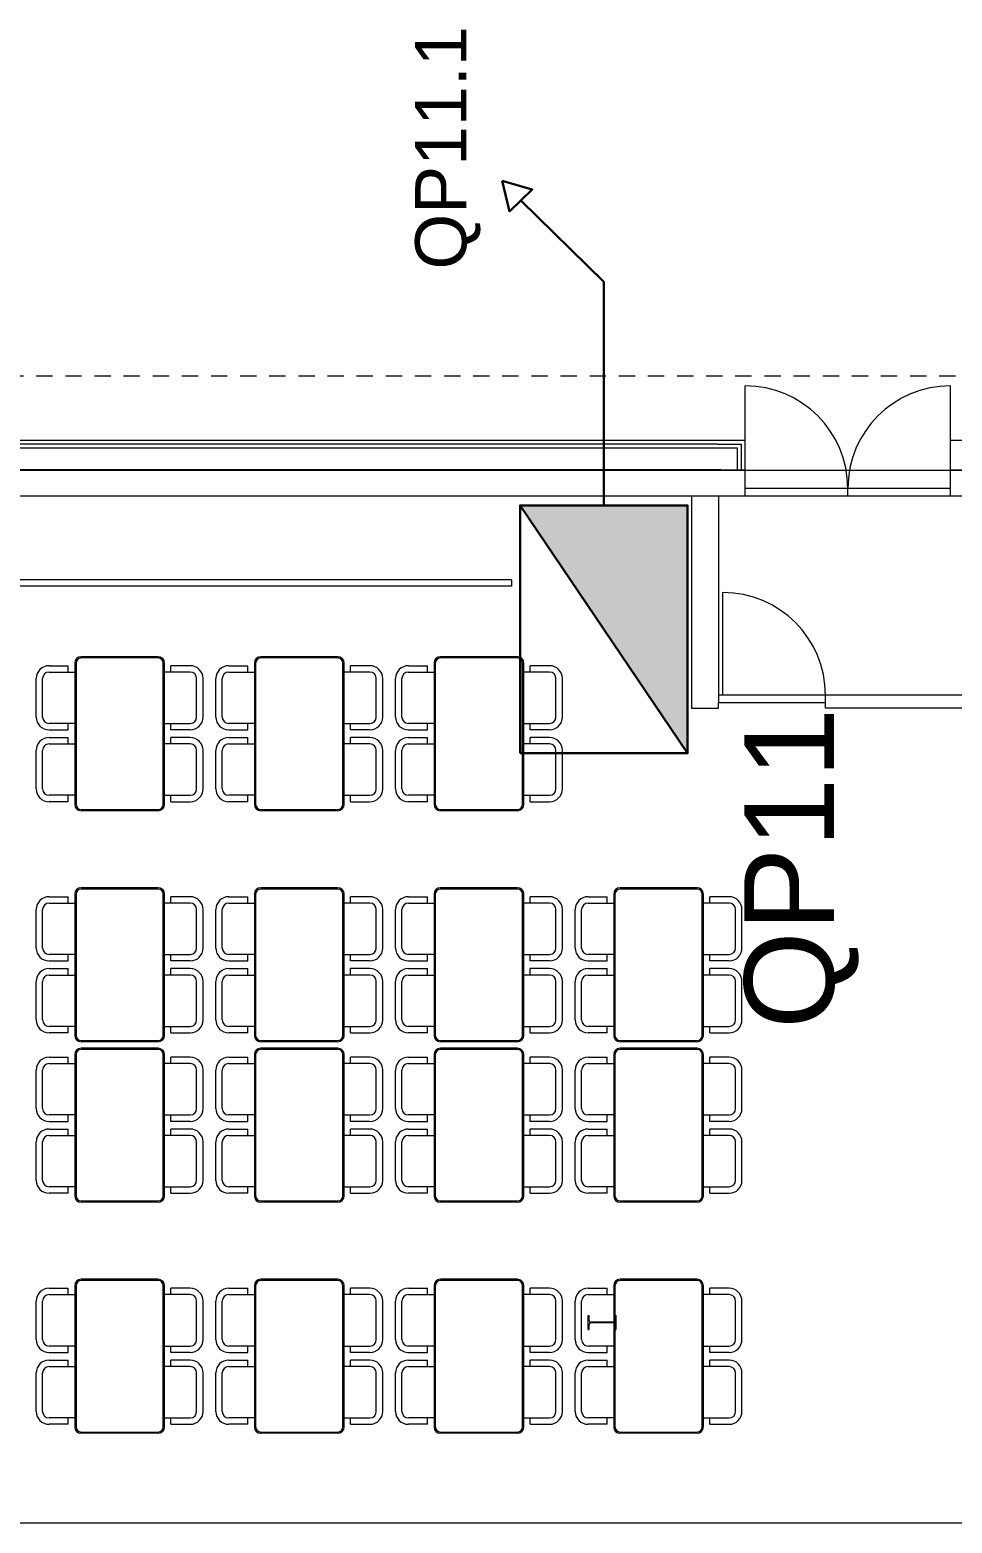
# Model space of a CAD drawing. Header units: millimetres. Extents: x -32 to 1412, y -324 to 2887.
# Drawn here: x 1007.18 to 1014.37, y 2053.21 to 2064.84 of the extents above; entities that cross this region are included whole.
import ezdxf

# ---------------------------------------------------------------- set-up
doc = ezdxf.new("R2010")
doc.units = ezdxf.units.MM
doc.header["$LTSCALE"] = 0.5
doc.linetypes.add('HIDDEN', pattern=[9.525, 6.35, -3.175])
doc.layers.add('arquitetura', color=252, linetype='CONTINUOUS', lineweight=5)
doc.layers.add('quadros eletricos', color=3, linetype='CONTINUOUS', lineweight=30)
doc.styles.add('Arial nw', font='ARIALN.TTF')

msp = doc.modelspace()

# ---------------------------------------------------------------- hatches: boundary and pattern name
at = {"layer": 'quadros eletricos'}
msp.add_hatch(color=256, dxfattribs=at).paths.add_polyline_path([(1011.001, 2061.137), (1012.307, 2059.207), (1012.307, 2061.137)])

# ---------------------------------------------------------------- linework, layer by layer
at = {"layer": 'arquitetura', "color": 252, "linetype": 'HIDDEN', "ltscale": 0.04}
msp.add_line((1053.666, 2062.144), (987.497, 2062.144), dxfattribs=at)
msp.add_line((1053.666, 2062.144), (987.497, 2062.144), dxfattribs=at)
at = {"layer": 'arquitetura', "color": 252}
for p, q in [((1012.756, 2061.209), (1012.756, 2062.069)), ((1014.356, 2061.209), (1014.356, 2062.069)), ((1012.567, 2061.644), (1003.845, 2061.644)), ((1012.537, 2061.614), (1003.875, 2061.614)), ((1012.537, 2061.614), (1012.726, 2061.614)), ((1012.756, 2061.644), (1012.567, 2061.644)), ((1012.726, 2061.414), (1012.726, 2061.614)), ((1016.481, 2061.644), (1014.356, 2061.644)), ((1012.507, 2061.584), (1003.905, 2061.584)), ((1012.696, 2061.584), (1012.507, 2061.584)), ((1012.696, 2061.414), (1012.696, 2061.584)), ((1016.781, 2061.409), (980.181, 2061.409)), ((1012.567, 2061.414), (1003.845, 2061.414)), ((1012.567, 2061.414), (1012.756, 2061.414)), ((1014.356, 2061.414), (1016.481, 2061.414)), ((1014.356, 2061.269), (1012.756, 2061.269)), ((1013.556, 2061.209), (1013.556, 2061.269)), ((1016.781, 2061.209), (1003.845, 2061.209)), ((1014.356, 2061.209), (1012.756, 2061.209)), ((1010.936, 2060.559), (1006.986, 2060.559)), ((1010.936, 2060.559), (1010.936, 2060.509)), ((1010.936, 2060.509), (1007.006, 2060.509)), ((1012.582, 2059.659), (1012.582, 2060.459)), ((1007.331, 2059.889), (1007.481, 2059.889)), ((1007.481, 2059.839), (1007.481, 2059.889)), ((1007.531, 2059.909), (1007.531, 2058.809)), ((1007.541, 2059.909), (1007.541, 2058.809)), ((1008.181, 2059.959), (1007.581, 2059.959)), ((1008.181, 2059.949), (1007.581, 2059.949)), ((1008.221, 2058.809), (1008.221, 2059.909)), ((1008.231, 2058.809), (1008.231, 2059.909)), ((1008.281, 2059.839), (1008.281, 2059.889)), ((1008.431, 2059.889), (1008.281, 2059.889)), ((1008.731, 2059.889), (1008.881, 2059.889)), ((1008.881, 2059.839), (1008.881, 2059.889)), ((1008.931, 2059.909), (1008.931, 2058.809)), ((1008.941, 2059.909), (1008.941, 2058.809)), ((1009.581, 2059.959), (1008.981, 2059.959)), ((1009.581, 2059.949), (1008.981, 2059.949)), ((1009.621, 2058.809), (1009.621, 2059.909)), ((1009.631, 2058.809), (1009.631, 2059.909)), ((1009.681, 2059.839), (1009.681, 2059.889)), ((1009.831, 2059.889), (1009.681, 2059.889)), ((1010.131, 2059.889), (1010.281, 2059.889)), ((1010.281, 2059.839), (1010.281, 2059.889)), ((1010.331, 2059.909), (1010.331, 2058.809)), ((1010.341, 2059.909), (1010.341, 2058.809)), ((1010.981, 2059.959), (1010.381, 2059.959)), ((1010.981, 2059.949), (1010.381, 2059.949)), ((1011.021, 2058.809), (1011.021, 2059.909)), ((1011.031, 2058.809), (1011.031, 2059.909)), ((1011.081, 2059.839), (1011.081, 2059.889)), ((1011.231, 2059.889), (1011.081, 2059.889)), ((1007.231, 2059.489), (1007.231, 2059.789)), ((1007.281, 2059.489), (1007.281, 2059.789)), ((1007.331, 2059.839), (1007.531, 2059.839)), ((1008.431, 2059.839), (1008.231, 2059.839)), ((1008.481, 2059.489), (1008.481, 2059.789)), ((1008.531, 2059.489), (1008.531, 2059.789)), ((1008.631, 2059.489), (1008.631, 2059.789)), ((1008.681, 2059.489), (1008.681, 2059.789)), ((1008.731, 2059.839), (1008.931, 2059.839)), ((1009.831, 2059.839), (1009.631, 2059.839)), ((1009.881, 2059.489), (1009.881, 2059.789)), ((1009.931, 2059.489), (1009.931, 2059.789)), ((1010.031, 2059.489), (1010.031, 2059.789)), ((1010.081, 2059.489), (1010.081, 2059.789)), ((1010.131, 2059.839), (1010.331, 2059.839)), ((1011.231, 2059.839), (1011.031, 2059.839)), ((1011.281, 2059.489), (1011.281, 2059.789)), ((1011.331, 2059.489), (1011.331, 2059.789)), ((1015.031, 2059.659), (1012.547, 2059.659)), ((1014.182, 2059.659), (1012.582, 2059.659)), ((1013.382, 2059.599), (1012.582, 2059.599)), ((1015.031, 2059.559), (1013.382, 2059.559)), ((1007.531, 2059.439), (1007.331, 2059.439)), ((1007.481, 2059.389), (1007.481, 2059.439)), ((1008.231, 2059.439), (1008.431, 2059.439)), ((1008.281, 2059.389), (1008.281, 2059.439)), ((1008.931, 2059.439), (1008.731, 2059.439)), ((1008.881, 2059.389), (1008.881, 2059.439)), ((1009.631, 2059.439), (1009.831, 2059.439)), ((1009.681, 2059.389), (1009.681, 2059.439)), ((1010.331, 2059.439), (1010.131, 2059.439)), ((1010.281, 2059.389), (1010.281, 2059.439)), ((1011.031, 2059.439), (1011.231, 2059.439)), ((1011.081, 2059.389), (1011.081, 2059.439)), ((1007.331, 2059.389), (1007.481, 2059.389)), ((1007.331, 2059.329), (1007.481, 2059.329)), ((1007.331, 2059.279), (1007.531, 2059.279)), ((1007.481, 2059.279), (1007.481, 2059.329)), ((1008.431, 2059.279), (1008.231, 2059.279)), ((1008.431, 2059.389), (1008.281, 2059.389)), ((1008.431, 2059.329), (1008.281, 2059.329)), ((1008.281, 2059.279), (1008.281, 2059.329)), ((1008.731, 2059.389), (1008.881, 2059.389)), ((1008.731, 2059.329), (1008.881, 2059.329)), ((1008.731, 2059.279), (1008.931, 2059.279)), ((1008.881, 2059.279), (1008.881, 2059.329)), ((1009.831, 2059.279), (1009.631, 2059.279)), ((1009.831, 2059.389), (1009.681, 2059.389)), ((1009.831, 2059.329), (1009.681, 2059.329)), ((1009.681, 2059.279), (1009.681, 2059.329)), ((1010.131, 2059.389), (1010.281, 2059.389)), ((1010.131, 2059.329), (1010.281, 2059.329)), ((1010.131, 2059.279), (1010.331, 2059.279)), ((1010.281, 2059.279), (1010.281, 2059.329)), ((1011.231, 2059.279), (1011.031, 2059.279)), ((1011.231, 2059.389), (1011.081, 2059.389)), ((1011.231, 2059.329), (1011.081, 2059.329)), ((1011.081, 2059.279), (1011.081, 2059.329)), ((1007.231, 2058.929), (1007.231, 2059.229)), ((1007.281, 2058.929), (1007.281, 2059.229)), ((1008.481, 2058.929), (1008.481, 2059.229)), ((1008.531, 2058.929), (1008.531, 2059.229)), ((1008.631, 2058.929), (1008.631, 2059.229)), ((1008.681, 2058.929), (1008.681, 2059.229)), ((1009.881, 2058.929), (1009.881, 2059.229)), ((1009.931, 2058.929), (1009.931, 2059.229)), ((1010.031, 2058.929), (1010.031, 2059.229)), ((1010.081, 2058.929), (1010.081, 2059.229)), ((1011.281, 2058.929), (1011.281, 2059.229)), ((1011.331, 2058.929), (1011.331, 2059.229)), ((1007.531, 2058.879), (1007.331, 2058.879)), ((1007.481, 2058.829), (1007.331, 2058.829)), ((1007.481, 2058.829), (1007.481, 2058.879)), ((1008.231, 2058.879), (1008.431, 2058.879)), ((1008.281, 2058.829), (1008.281, 2058.879)), ((1008.281, 2058.829), (1008.431, 2058.829)), ((1008.931, 2058.879), (1008.731, 2058.879)), ((1008.881, 2058.829), (1008.731, 2058.829)), ((1008.881, 2058.829), (1008.881, 2058.879)), ((1009.631, 2058.879), (1009.831, 2058.879)), ((1009.681, 2058.829), (1009.681, 2058.879)), ((1009.681, 2058.829), (1009.831, 2058.829)), ((1010.331, 2058.879), (1010.131, 2058.879)), ((1010.281, 2058.829), (1010.131, 2058.829)), ((1010.281, 2058.829), (1010.281, 2058.879)), ((1011.031, 2058.879), (1011.231, 2058.879)), ((1011.081, 2058.829), (1011.081, 2058.879)), ((1011.081, 2058.829), (1011.231, 2058.829)), ((1007.581, 2058.769), (1008.181, 2058.769)), ((1008.181, 2058.759), (1007.581, 2058.759)), ((1008.981, 2058.769), (1009.581, 2058.769)), ((1009.581, 2058.759), (1008.981, 2058.759)), ((1010.381, 2058.769), (1010.981, 2058.769)), ((1010.981, 2058.759), (1010.381, 2058.759)), ((1008.181, 2058.159), (1007.581, 2058.159)), ((1008.181, 2058.149), (1007.581, 2058.149)), ((1009.581, 2058.159), (1008.981, 2058.159)), ((1009.581, 2058.149), (1008.981, 2058.149)), ((1010.981, 2058.159), (1010.381, 2058.159)), ((1010.981, 2058.149), (1010.381, 2058.149)), ((1012.381, 2058.159), (1011.781, 2058.159)), ((1012.381, 2058.149), (1011.781, 2058.149)), ((1007.331, 2058.089), (1007.481, 2058.089)), ((1007.331, 2058.039), (1007.531, 2058.039)), ((1007.481, 2058.039), (1007.481, 2058.089)), ((1007.531, 2058.109), (1007.531, 2057.009)), ((1007.541, 2058.109), (1007.541, 2057.009)), ((1008.221, 2057.009), (1008.221, 2058.109)), ((1008.231, 2057.009), (1008.231, 2058.109)), ((1008.431, 2058.039), (1008.231, 2058.039)), ((1008.281, 2058.039), (1008.281, 2058.089)), ((1008.431, 2058.089), (1008.281, 2058.089)), ((1008.731, 2058.089), (1008.881, 2058.089)), ((1008.731, 2058.039), (1008.931, 2058.039)), ((1008.881, 2058.039), (1008.881, 2058.089)), ((1008.931, 2058.109), (1008.931, 2057.009)), ((1008.941, 2058.109), (1008.941, 2057.009)), ((1009.621, 2057.009), (1009.621, 2058.109)), ((1009.631, 2057.009), (1009.631, 2058.109)), ((1009.831, 2058.039), (1009.631, 2058.039)), ((1009.681, 2058.039), (1009.681, 2058.089)), ((1009.831, 2058.089), (1009.681, 2058.089)), ((1010.131, 2058.089), (1010.281, 2058.089)), ((1010.131, 2058.039), (1010.331, 2058.039)), ((1010.281, 2058.039), (1010.281, 2058.089)), ((1010.331, 2058.109), (1010.331, 2057.009)), ((1010.341, 2058.109), (1010.341, 2057.009)), ((1011.021, 2057.009), (1011.021, 2058.109)), ((1011.031, 2057.009), (1011.031, 2058.109)), ((1011.231, 2058.039), (1011.031, 2058.039)), ((1011.081, 2058.039), (1011.081, 2058.089)), ((1011.231, 2058.089), (1011.081, 2058.089)), ((1011.531, 2058.089), (1011.681, 2058.089)), ((1011.531, 2058.039), (1011.731, 2058.039)), ((1011.681, 2058.039), (1011.681, 2058.089)), ((1011.731, 2058.109), (1011.731, 2057.009)), ((1011.741, 2058.109), (1011.741, 2057.009)), ((1012.421, 2057.009), (1012.421, 2058.109)), ((1012.431, 2057.009), (1012.431, 2058.109)), ((1012.631, 2058.039), (1012.431, 2058.039)), ((1012.481, 2058.039), (1012.481, 2058.089)), ((1012.631, 2058.089), (1012.481, 2058.089)), ((1007.231, 2057.689), (1007.231, 2057.989)), ((1007.281, 2057.689), (1007.281, 2057.989)), ((1008.481, 2057.689), (1008.481, 2057.989)), ((1008.531, 2057.689), (1008.531, 2057.989)), ((1008.631, 2057.689), (1008.631, 2057.989)), ((1008.681, 2057.689), (1008.681, 2057.989)), ((1009.881, 2057.689), (1009.881, 2057.989)), ((1009.931, 2057.689), (1009.931, 2057.989)), ((1010.031, 2057.689), (1010.031, 2057.989)), ((1010.081, 2057.689), (1010.081, 2057.989)), ((1011.281, 2057.689), (1011.281, 2057.989)), ((1011.331, 2057.689), (1011.331, 2057.989)), ((1011.431, 2057.689), (1011.431, 2057.989)), ((1011.481, 2057.689), (1011.481, 2057.989)), ((1012.681, 2057.689), (1012.681, 2057.989)), ((1012.731, 2057.689), (1012.731, 2057.989)), ((1007.531, 2057.639), (1007.331, 2057.639)), ((1007.331, 2057.589), (1007.481, 2057.589)), ((1007.481, 2057.589), (1007.481, 2057.639)), ((1008.231, 2057.639), (1008.431, 2057.639)), ((1008.281, 2057.589), (1008.281, 2057.639)), ((1008.431, 2057.589), (1008.281, 2057.589)), ((1008.931, 2057.639), (1008.731, 2057.639)), ((1008.731, 2057.589), (1008.881, 2057.589)), ((1008.881, 2057.589), (1008.881, 2057.639)), ((1009.631, 2057.639), (1009.831, 2057.639)), ((1009.681, 2057.589), (1009.681, 2057.639)), ((1009.831, 2057.589), (1009.681, 2057.589)), ((1010.331, 2057.639), (1010.131, 2057.639)), ((1010.131, 2057.589), (1010.281, 2057.589)), ((1010.281, 2057.589), (1010.281, 2057.639)), ((1011.031, 2057.639), (1011.231, 2057.639)), ((1011.081, 2057.589), (1011.081, 2057.639)), ((1011.231, 2057.589), (1011.081, 2057.589)), ((1011.731, 2057.639), (1011.531, 2057.639)), ((1011.531, 2057.589), (1011.681, 2057.589)), ((1011.681, 2057.589), (1011.681, 2057.639)), ((1012.431, 2057.639), (1012.631, 2057.639)), ((1012.481, 2057.589), (1012.481, 2057.639)), ((1012.631, 2057.589), (1012.481, 2057.589)), ((1007.231, 2057.129), (1007.231, 2057.429)), ((1007.281, 2057.129), (1007.281, 2057.429)), ((1007.331, 2057.529), (1007.481, 2057.529)), ((1007.331, 2057.479), (1007.531, 2057.479)), ((1007.481, 2057.479), (1007.481, 2057.529)), ((1008.431, 2057.479), (1008.231, 2057.479)), ((1008.431, 2057.529), (1008.281, 2057.529)), ((1008.281, 2057.479), (1008.281, 2057.529)), ((1008.481, 2057.129), (1008.481, 2057.429)), ((1008.531, 2057.129), (1008.531, 2057.429)), ((1008.631, 2057.129), (1008.631, 2057.429)), ((1008.681, 2057.129), (1008.681, 2057.429)), ((1008.731, 2057.529), (1008.881, 2057.529)), ((1008.731, 2057.479), (1008.931, 2057.479)), ((1008.881, 2057.479), (1008.881, 2057.529)), ((1009.831, 2057.479), (1009.631, 2057.479)), ((1009.831, 2057.529), (1009.681, 2057.529)), ((1009.681, 2057.479), (1009.681, 2057.529)), ((1009.881, 2057.129), (1009.881, 2057.429)), ((1009.931, 2057.129), (1009.931, 2057.429)), ((1010.031, 2057.129), (1010.031, 2057.429)), ((1010.081, 2057.129), (1010.081, 2057.429)), ((1010.131, 2057.529), (1010.281, 2057.529)), ((1010.131, 2057.479), (1010.331, 2057.479)), ((1010.281, 2057.479), (1010.281, 2057.529)), ((1011.231, 2057.479), (1011.031, 2057.479)), ((1011.231, 2057.529), (1011.081, 2057.529)), ((1011.081, 2057.479), (1011.081, 2057.529)), ((1011.281, 2057.129), (1011.281, 2057.429)), ((1011.331, 2057.129), (1011.331, 2057.429)), ((1011.431, 2057.129), (1011.431, 2057.429)), ((1011.481, 2057.129), (1011.481, 2057.429)), ((1011.531, 2057.529), (1011.681, 2057.529)), ((1011.531, 2057.479), (1011.731, 2057.479)), ((1011.681, 2057.479), (1011.681, 2057.529)), ((1012.631, 2057.479), (1012.431, 2057.479)), ((1012.631, 2057.529), (1012.481, 2057.529)), ((1012.481, 2057.479), (1012.481, 2057.529)), ((1012.681, 2057.129), (1012.681, 2057.429)), ((1012.731, 2057.129), (1012.731, 2057.429)), ((1007.531, 2057.079), (1007.331, 2057.079)), ((1007.481, 2057.029), (1007.481, 2057.079)), ((1008.231, 2057.079), (1008.431, 2057.079)), ((1008.281, 2057.029), (1008.281, 2057.079)), ((1008.931, 2057.079), (1008.731, 2057.079)), ((1008.881, 2057.029), (1008.881, 2057.079)), ((1009.631, 2057.079), (1009.831, 2057.079)), ((1009.681, 2057.029), (1009.681, 2057.079)), ((1010.331, 2057.079), (1010.131, 2057.079)), ((1010.281, 2057.029), (1010.281, 2057.079)), ((1011.031, 2057.079), (1011.231, 2057.079)), ((1011.081, 2057.029), (1011.081, 2057.079)), ((1011.731, 2057.079), (1011.531, 2057.079)), ((1011.681, 2057.029), (1011.681, 2057.079)), ((1012.431, 2057.079), (1012.631, 2057.079)), ((1012.481, 2057.029), (1012.481, 2057.079)), ((1007.481, 2057.029), (1007.331, 2057.029)), ((1007.581, 2056.969), (1008.181, 2056.969)), ((1008.181, 2056.959), (1007.581, 2056.959)), ((1008.281, 2057.029), (1008.431, 2057.029)), ((1008.881, 2057.029), (1008.731, 2057.029)), ((1008.981, 2056.969), (1009.581, 2056.969)), ((1009.581, 2056.959), (1008.981, 2056.959)), ((1009.681, 2057.029), (1009.831, 2057.029)), ((1010.281, 2057.029), (1010.131, 2057.029)), ((1010.381, 2056.969), (1010.981, 2056.969)), ((1010.981, 2056.959), (1010.381, 2056.959)), ((1011.081, 2057.029), (1011.231, 2057.029)), ((1011.681, 2057.029), (1011.531, 2057.029)), ((1011.781, 2056.969), (1012.381, 2056.969)), ((1012.381, 2056.959), (1011.781, 2056.959)), ((1012.481, 2057.029), (1012.631, 2057.029)), ((1007.331, 2056.839), (1007.481, 2056.839)), ((1007.481, 2056.789), (1007.481, 2056.839)), ((1007.531, 2056.859), (1007.531, 2055.759)), ((1007.541, 2056.859), (1007.541, 2055.759)), ((1008.181, 2056.909), (1007.581, 2056.909)), ((1008.181, 2056.899), (1007.581, 2056.899)), ((1008.221, 2055.759), (1008.221, 2056.859)), ((1008.231, 2055.759), (1008.231, 2056.859)), ((1008.281, 2056.789), (1008.281, 2056.839)), ((1008.431, 2056.839), (1008.281, 2056.839)), ((1008.731, 2056.839), (1008.881, 2056.839)), ((1008.881, 2056.789), (1008.881, 2056.839)), ((1008.931, 2056.859), (1008.931, 2055.759)), ((1008.941, 2056.859), (1008.941, 2055.759)), ((1009.581, 2056.909), (1008.981, 2056.909)), ((1009.581, 2056.899), (1008.981, 2056.899)), ((1009.621, 2055.759), (1009.621, 2056.859)), ((1009.631, 2055.759), (1009.631, 2056.859)), ((1009.681, 2056.789), (1009.681, 2056.839)), ((1009.831, 2056.839), (1009.681, 2056.839)), ((1010.131, 2056.839), (1010.281, 2056.839)), ((1010.281, 2056.789), (1010.281, 2056.839)), ((1010.331, 2056.859), (1010.331, 2055.759)), ((1010.341, 2056.859), (1010.341, 2055.759)), ((1010.981, 2056.909), (1010.381, 2056.909)), ((1010.981, 2056.899), (1010.381, 2056.899)), ((1011.021, 2055.759), (1011.021, 2056.859)), ((1011.031, 2055.759), (1011.031, 2056.859)), ((1011.081, 2056.789), (1011.081, 2056.839)), ((1011.231, 2056.839), (1011.081, 2056.839)), ((1011.531, 2056.839), (1011.681, 2056.839)), ((1011.681, 2056.789), (1011.681, 2056.839)), ((1011.731, 2056.859), (1011.731, 2055.759)), ((1011.741, 2056.859), (1011.741, 2055.759)), ((1012.381, 2056.909), (1011.781, 2056.909)), ((1012.381, 2056.899), (1011.781, 2056.899)), ((1012.421, 2055.759), (1012.421, 2056.859)), ((1012.431, 2055.759), (1012.431, 2056.859)), ((1012.481, 2056.789), (1012.481, 2056.839)), ((1012.631, 2056.839), (1012.481, 2056.839)), ((1007.231, 2056.439), (1007.231, 2056.739)), ((1007.281, 2056.439), (1007.281, 2056.739)), ((1007.331, 2056.789), (1007.531, 2056.789)), ((1008.431, 2056.789), (1008.231, 2056.789)), ((1008.481, 2056.439), (1008.481, 2056.739)), ((1008.531, 2056.439), (1008.531, 2056.739)), ((1008.631, 2056.439), (1008.631, 2056.739)), ((1008.681, 2056.439), (1008.681, 2056.739)), ((1008.731, 2056.789), (1008.931, 2056.789)), ((1009.831, 2056.789), (1009.631, 2056.789)), ((1009.881, 2056.439), (1009.881, 2056.739)), ((1009.931, 2056.439), (1009.931, 2056.739)), ((1010.031, 2056.439), (1010.031, 2056.739)), ((1010.081, 2056.439), (1010.081, 2056.739)), ((1010.131, 2056.789), (1010.331, 2056.789)), ((1011.231, 2056.789), (1011.031, 2056.789)), ((1011.281, 2056.439), (1011.281, 2056.739)), ((1011.331, 2056.439), (1011.331, 2056.739)), ((1011.431, 2056.439), (1011.431, 2056.739)), ((1011.481, 2056.439), (1011.481, 2056.739)), ((1011.531, 2056.789), (1011.731, 2056.789)), ((1012.631, 2056.789), (1012.431, 2056.789)), ((1012.681, 2056.439), (1012.681, 2056.739)), ((1012.731, 2056.439), (1012.731, 2056.739)), ((1007.531, 2056.389), (1007.331, 2056.389)), ((1007.481, 2056.339), (1007.481, 2056.389)), ((1008.231, 2056.389), (1008.431, 2056.389)), ((1008.281, 2056.339), (1008.281, 2056.389)), ((1008.931, 2056.389), (1008.731, 2056.389)), ((1008.881, 2056.339), (1008.881, 2056.389)), ((1009.631, 2056.389), (1009.831, 2056.389)), ((1009.681, 2056.339), (1009.681, 2056.389)), ((1010.331, 2056.389), (1010.131, 2056.389)), ((1010.281, 2056.339), (1010.281, 2056.389)), ((1011.031, 2056.389), (1011.231, 2056.389)), ((1011.081, 2056.339), (1011.081, 2056.389)), ((1011.731, 2056.389), (1011.531, 2056.389)), ((1011.681, 2056.339), (1011.681, 2056.389)), ((1012.431, 2056.389), (1012.631, 2056.389)), ((1012.481, 2056.339), (1012.481, 2056.389)), ((1007.331, 2056.339), (1007.481, 2056.339)), ((1007.331, 2056.279), (1007.481, 2056.279)), ((1007.481, 2056.229), (1007.481, 2056.279)), ((1008.431, 2056.339), (1008.281, 2056.339)), ((1008.431, 2056.279), (1008.281, 2056.279)), ((1008.281, 2056.229), (1008.281, 2056.279)), ((1008.731, 2056.339), (1008.881, 2056.339)), ((1008.731, 2056.279), (1008.881, 2056.279)), ((1008.881, 2056.229), (1008.881, 2056.279)), ((1009.831, 2056.339), (1009.681, 2056.339)), ((1009.831, 2056.279), (1009.681, 2056.279)), ((1009.681, 2056.229), (1009.681, 2056.279)), ((1010.131, 2056.339), (1010.281, 2056.339)), ((1010.131, 2056.279), (1010.281, 2056.279)), ((1010.281, 2056.229), (1010.281, 2056.279)), ((1011.231, 2056.339), (1011.081, 2056.339)), ((1011.231, 2056.279), (1011.081, 2056.279)), ((1011.081, 2056.229), (1011.081, 2056.279)), ((1011.531, 2056.339), (1011.681, 2056.339)), ((1011.531, 2056.279), (1011.681, 2056.279)), ((1011.681, 2056.229), (1011.681, 2056.279)), ((1012.631, 2056.339), (1012.481, 2056.339)), ((1012.631, 2056.279), (1012.481, 2056.279)), ((1012.481, 2056.229), (1012.481, 2056.279)), ((1007.231, 2055.879), (1007.231, 2056.179)), ((1007.281, 2055.879), (1007.281, 2056.179)), ((1007.331, 2056.229), (1007.531, 2056.229)), ((1008.431, 2056.229), (1008.231, 2056.229)), ((1008.481, 2055.879), (1008.481, 2056.179)), ((1008.531, 2055.879), (1008.531, 2056.179)), ((1008.631, 2055.879), (1008.631, 2056.179)), ((1008.681, 2055.879), (1008.681, 2056.179)), ((1008.731, 2056.229), (1008.931, 2056.229)), ((1009.831, 2056.229), (1009.631, 2056.229)), ((1009.881, 2055.879), (1009.881, 2056.179)), ((1009.931, 2055.879), (1009.931, 2056.179)), ((1010.031, 2055.879), (1010.031, 2056.179)), ((1010.081, 2055.879), (1010.081, 2056.179)), ((1010.131, 2056.229), (1010.331, 2056.229)), ((1011.231, 2056.229), (1011.031, 2056.229)), ((1011.281, 2055.879), (1011.281, 2056.179)), ((1011.331, 2055.879), (1011.331, 2056.179)), ((1011.431, 2055.879), (1011.431, 2056.179)), ((1011.481, 2055.879), (1011.481, 2056.179)), ((1011.531, 2056.229), (1011.731, 2056.229)), ((1012.631, 2056.229), (1012.431, 2056.229)), ((1012.681, 2055.879), (1012.681, 2056.179)), ((1012.731, 2055.879), (1012.731, 2056.179)), ((1007.531, 2055.829), (1007.331, 2055.829)), ((1007.481, 2055.779), (1007.481, 2055.829)), ((1008.231, 2055.829), (1008.431, 2055.829)), ((1008.281, 2055.779), (1008.281, 2055.829)), ((1008.931, 2055.829), (1008.731, 2055.829)), ((1008.881, 2055.779), (1008.881, 2055.829)), ((1009.631, 2055.829), (1009.831, 2055.829)), ((1009.681, 2055.779), (1009.681, 2055.829)), ((1010.331, 2055.829), (1010.131, 2055.829)), ((1010.281, 2055.779), (1010.281, 2055.829)), ((1011.031, 2055.829), (1011.231, 2055.829)), ((1011.081, 2055.779), (1011.081, 2055.829)), ((1011.731, 2055.829), (1011.531, 2055.829)), ((1011.681, 2055.779), (1011.681, 2055.829)), ((1012.431, 2055.829), (1012.631, 2055.829)), ((1012.481, 2055.779), (1012.481, 2055.829)), ((1007.481, 2055.779), (1007.331, 2055.779)), ((1007.581, 2055.719), (1008.181, 2055.719)), ((1008.181, 2055.709), (1007.581, 2055.709)), ((1008.281, 2055.779), (1008.431, 2055.779)), ((1008.881, 2055.779), (1008.731, 2055.779)), ((1008.981, 2055.719), (1009.581, 2055.719)), ((1009.581, 2055.709), (1008.981, 2055.709)), ((1009.681, 2055.779), (1009.831, 2055.779)), ((1010.281, 2055.779), (1010.131, 2055.779)), ((1010.381, 2055.719), (1010.981, 2055.719)), ((1010.981, 2055.709), (1010.381, 2055.709)), ((1011.081, 2055.779), (1011.231, 2055.779)), ((1011.681, 2055.779), (1011.531, 2055.779)), ((1011.781, 2055.719), (1012.381, 2055.719)), ((1012.381, 2055.709), (1011.781, 2055.709)), ((1012.481, 2055.779), (1012.631, 2055.779)), ((1008.181, 2055.109), (1007.581, 2055.109)), ((1008.181, 2055.099), (1007.581, 2055.099)), ((1009.581, 2055.109), (1008.981, 2055.109)), ((1009.581, 2055.099), (1008.981, 2055.099)), ((1010.981, 2055.109), (1010.381, 2055.109)), ((1010.981, 2055.099), (1010.381, 2055.099)), ((1012.381, 2055.109), (1011.781, 2055.109)), ((1012.381, 2055.099), (1011.781, 2055.099)), ((1007.331, 2055.039), (1007.481, 2055.039)), ((1007.331, 2054.989), (1007.531, 2054.989)), ((1007.481, 2054.989), (1007.481, 2055.039)), ((1007.531, 2055.059), (1007.531, 2053.959)), ((1007.541, 2055.059), (1007.541, 2053.959)), ((1008.221, 2053.959), (1008.221, 2055.059)), ((1008.231, 2053.959), (1008.231, 2055.059)), ((1008.431, 2054.989), (1008.231, 2054.989)), ((1008.281, 2054.989), (1008.281, 2055.039)), ((1008.431, 2055.039), (1008.281, 2055.039)), ((1008.731, 2055.039), (1008.881, 2055.039)), ((1008.731, 2054.989), (1008.931, 2054.989)), ((1008.881, 2054.989), (1008.881, 2055.039)), ((1008.931, 2055.059), (1008.931, 2053.959)), ((1008.941, 2055.059), (1008.941, 2053.959)), ((1009.621, 2053.959), (1009.621, 2055.059)), ((1009.631, 2053.959), (1009.631, 2055.059)), ((1009.831, 2054.989), (1009.631, 2054.989)), ((1009.681, 2054.989), (1009.681, 2055.039)), ((1009.831, 2055.039), (1009.681, 2055.039)), ((1010.131, 2055.039), (1010.281, 2055.039)), ((1010.131, 2054.989), (1010.331, 2054.989)), ((1010.281, 2054.989), (1010.281, 2055.039)), ((1010.331, 2055.059), (1010.331, 2053.959)), ((1010.341, 2055.059), (1010.341, 2053.959)), ((1011.021, 2053.959), (1011.021, 2055.059)), ((1011.031, 2053.959), (1011.031, 2055.059)), ((1011.231, 2054.989), (1011.031, 2054.989)), ((1011.081, 2054.989), (1011.081, 2055.039)), ((1011.231, 2055.039), (1011.081, 2055.039)), ((1011.531, 2055.039), (1011.681, 2055.039)), ((1011.531, 2054.989), (1011.731, 2054.989)), ((1011.681, 2054.989), (1011.681, 2055.039)), ((1011.731, 2055.059), (1011.731, 2053.959)), ((1011.741, 2055.059), (1011.741, 2053.959)), ((1012.421, 2053.959), (1012.421, 2055.059)), ((1012.431, 2053.959), (1012.431, 2055.059)), ((1012.631, 2054.989), (1012.431, 2054.989)), ((1012.481, 2054.989), (1012.481, 2055.039)), ((1012.631, 2055.039), (1012.481, 2055.039)), ((1007.231, 2054.639), (1007.231, 2054.939)), ((1007.281, 2054.639), (1007.281, 2054.939)), ((1008.481, 2054.639), (1008.481, 2054.939)), ((1008.531, 2054.639), (1008.531, 2054.939)), ((1008.631, 2054.639), (1008.631, 2054.939)), ((1008.681, 2054.639), (1008.681, 2054.939)), ((1009.881, 2054.639), (1009.881, 2054.939)), ((1009.931, 2054.639), (1009.931, 2054.939)), ((1010.031, 2054.639), (1010.031, 2054.939)), ((1010.081, 2054.639), (1010.081, 2054.939)), ((1011.281, 2054.639), (1011.281, 2054.939)), ((1011.331, 2054.639), (1011.331, 2054.939)), ((1011.431, 2054.639), (1011.431, 2054.939)), ((1011.481, 2054.639), (1011.481, 2054.939)), ((1012.681, 2054.639), (1012.681, 2054.939)), ((1012.731, 2054.639), (1012.731, 2054.939)), ((1007.531, 2054.589), (1007.331, 2054.589)), ((1007.331, 2054.539), (1007.481, 2054.539)), ((1007.481, 2054.539), (1007.481, 2054.589)), ((1008.231, 2054.589), (1008.431, 2054.589)), ((1008.281, 2054.539), (1008.281, 2054.589)), ((1008.431, 2054.539), (1008.281, 2054.539)), ((1008.931, 2054.589), (1008.731, 2054.589)), ((1008.731, 2054.539), (1008.881, 2054.539)), ((1008.881, 2054.539), (1008.881, 2054.589)), ((1009.631, 2054.589), (1009.831, 2054.589)), ((1009.681, 2054.539), (1009.681, 2054.589)), ((1009.831, 2054.539), (1009.681, 2054.539)), ((1010.331, 2054.589), (1010.131, 2054.589)), ((1010.131, 2054.539), (1010.281, 2054.539)), ((1010.281, 2054.539), (1010.281, 2054.589)), ((1011.031, 2054.589), (1011.231, 2054.589)), ((1011.081, 2054.539), (1011.081, 2054.589)), ((1011.231, 2054.539), (1011.081, 2054.539)), ((1011.731, 2054.589), (1011.531, 2054.589)), ((1011.531, 2054.539), (1011.681, 2054.539)), ((1011.681, 2054.539), (1011.681, 2054.589)), ((1012.431, 2054.589), (1012.631, 2054.589)), ((1012.481, 2054.539), (1012.481, 2054.589)), ((1012.631, 2054.539), (1012.481, 2054.539)), ((1007.331, 2054.479), (1007.481, 2054.479)), ((1007.331, 2054.429), (1007.531, 2054.429)), ((1007.481, 2054.429), (1007.481, 2054.479)), ((1008.431, 2054.429), (1008.231, 2054.429)), ((1008.431, 2054.479), (1008.281, 2054.479)), ((1008.281, 2054.429), (1008.281, 2054.479)), ((1008.731, 2054.479), (1008.881, 2054.479)), ((1008.731, 2054.429), (1008.931, 2054.429)), ((1008.881, 2054.429), (1008.881, 2054.479)), ((1009.831, 2054.429), (1009.631, 2054.429)), ((1009.831, 2054.479), (1009.681, 2054.479)), ((1009.681, 2054.429), (1009.681, 2054.479)), ((1010.131, 2054.479), (1010.281, 2054.479)), ((1010.131, 2054.429), (1010.331, 2054.429)), ((1010.281, 2054.429), (1010.281, 2054.479)), ((1011.231, 2054.429), (1011.031, 2054.429)), ((1011.231, 2054.479), (1011.081, 2054.479)), ((1011.081, 2054.429), (1011.081, 2054.479)), ((1011.531, 2054.479), (1011.681, 2054.479)), ((1011.531, 2054.429), (1011.731, 2054.429)), ((1011.681, 2054.429), (1011.681, 2054.479)), ((1012.631, 2054.429), (1012.431, 2054.429)), ((1012.631, 2054.479), (1012.481, 2054.479)), ((1012.481, 2054.429), (1012.481, 2054.479)), ((1007.231, 2054.079), (1007.231, 2054.379)), ((1007.281, 2054.079), (1007.281, 2054.379)), ((1008.481, 2054.079), (1008.481, 2054.379)), ((1008.531, 2054.079), (1008.531, 2054.379)), ((1008.631, 2054.079), (1008.631, 2054.379)), ((1008.681, 2054.079), (1008.681, 2054.379)), ((1009.881, 2054.079), (1009.881, 2054.379)), ((1009.931, 2054.079), (1009.931, 2054.379)), ((1010.031, 2054.079), (1010.031, 2054.379)), ((1010.081, 2054.079), (1010.081, 2054.379)), ((1011.281, 2054.079), (1011.281, 2054.379)), ((1011.331, 2054.079), (1011.331, 2054.379)), ((1011.431, 2054.079), (1011.431, 2054.379)), ((1011.481, 2054.079), (1011.481, 2054.379)), ((1012.681, 2054.079), (1012.681, 2054.379)), ((1012.731, 2054.079), (1012.731, 2054.379)), ((1007.531, 2054.029), (1007.331, 2054.029)), ((1007.481, 2053.979), (1007.331, 2053.979)), ((1007.481, 2053.979), (1007.481, 2054.029)), ((1008.231, 2054.029), (1008.431, 2054.029)), ((1008.281, 2053.979), (1008.281, 2054.029)), ((1008.281, 2053.979), (1008.431, 2053.979)), ((1008.931, 2054.029), (1008.731, 2054.029)), ((1008.881, 2053.979), (1008.731, 2053.979)), ((1008.881, 2053.979), (1008.881, 2054.029)), ((1009.631, 2054.029), (1009.831, 2054.029)), ((1009.681, 2053.979), (1009.681, 2054.029)), ((1009.681, 2053.979), (1009.831, 2053.979)), ((1010.331, 2054.029), (1010.131, 2054.029)), ((1010.281, 2053.979), (1010.131, 2053.979)), ((1010.281, 2053.979), (1010.281, 2054.029)), ((1011.031, 2054.029), (1011.231, 2054.029)), ((1011.081, 2053.979), (1011.081, 2054.029)), ((1011.081, 2053.979), (1011.231, 2053.979)), ((1011.731, 2054.029), (1011.531, 2054.029)), ((1011.681, 2053.979), (1011.531, 2053.979)), ((1011.681, 2053.979), (1011.681, 2054.029)), ((1012.431, 2054.029), (1012.631, 2054.029)), ((1012.481, 2053.979), (1012.481, 2054.029)), ((1012.481, 2053.979), (1012.631, 2053.979)), ((1007.581, 2053.919), (1008.181, 2053.919)), ((1008.181, 2053.909), (1007.581, 2053.909)), ((1008.981, 2053.919), (1009.581, 2053.919)), ((1009.581, 2053.909), (1008.981, 2053.909)), ((1010.381, 2053.919), (1010.981, 2053.919)), ((1010.981, 2053.909), (1010.381, 2053.909)), ((1011.781, 2053.919), (1012.381, 2053.919)), ((1012.381, 2053.909), (1011.781, 2053.909)), ((1015.031, 2053.209), (999.181, 2053.209))]:
    msp.add_line(p, q, dxfattribs=at)
at = {"layer": 'arquitetura'}
for p, q in [((1012.338, 2061.209), (1012.338, 2059.559)), ((1012.547, 2061.209), (1012.547, 2059.599)), ((1013.382, 2059.559), (1013.382, 2059.659)), ((1012.338, 2059.559), (1012.547, 2059.559)), ((1012.582, 2059.599), (1012.547, 2059.599)), ((1012.547, 2059.559), (1012.547, 2059.599)), ((1011.531, 2054.717), (1011.531, 2054.827)), ((1011.531, 2054.827), (1011.54, 2054.827)), ((1011.54, 2054.787), (1011.54, 2054.827)), ((1011.54, 2054.717), (1011.54, 2054.757)), ((1011.73, 2054.775), (1011.552, 2054.775)), ((1011.73, 2054.769), (1011.552, 2054.769)), ((1011.742, 2054.787), (1011.742, 2054.827)), ((1011.742, 2054.827), (1011.751, 2054.827)), ((1011.742, 2054.717), (1011.742, 2054.757)), ((1011.751, 2054.717), (1011.751, 2054.827)), ((1011.531, 2054.717), (1011.54, 2054.717)), ((1011.742, 2054.717), (1011.751, 2054.717))]:
    msp.add_line(p, q, dxfattribs=at)
at = {"layer": 'arquitetura', "color": 252}
for centre, radius, start, end in [((1012.756, 2061.269), 0.8, 360, 90), ((1014.356, 2061.269), 0.8, 90, 180), ((1012.582, 2059.659), 0.8, 360, 90), ((1007.331, 2059.789), 0.1, 90, 180), ((1007.581, 2059.909), 0.05, 90, 180), ((1007.581, 2059.909), 0.04, 90, 180), ((1008.181, 2059.909), 0.05, 0, 90), ((1008.181, 2059.909), 0.04, 0, 90), ((1008.431, 2059.789), 0.1, 0, 90), ((1008.731, 2059.789), 0.1, 90, 180), ((1008.981, 2059.909), 0.05, 90, 180), ((1008.981, 2059.909), 0.04, 90, 180), ((1009.581, 2059.909), 0.05, 0, 90), ((1009.581, 2059.909), 0.04, 0, 90), ((1009.831, 2059.789), 0.1, 0, 90), ((1010.131, 2059.789), 0.1, 90, 180), ((1010.381, 2059.909), 0.05, 90, 180), ((1010.381, 2059.909), 0.04, 90, 180), ((1010.981, 2059.909), 0.05, 0, 90), ((1010.981, 2059.909), 0.04, 0, 90), ((1011.231, 2059.789), 0.1, 0, 90), ((1007.331, 2059.789), 0.05, 90, 180), ((1008.431, 2059.789), 0.05, 0, 90), ((1008.731, 2059.789), 0.05, 90, 180), ((1009.831, 2059.789), 0.05, 0, 90), ((1010.131, 2059.789), 0.05, 90, 180), ((1011.231, 2059.789), 0.05, 0, 90), ((1007.331, 2059.489), 0.1, 180, 270), ((1007.331, 2059.489), 0.05, 180, 270), ((1008.431, 2059.489), 0.1, 270, 0), ((1008.431, 2059.489), 0.05, 270, 0), ((1008.731, 2059.489), 0.1, 180, 270), ((1008.731, 2059.489), 0.05, 180, 270), ((1009.831, 2059.489), 0.1, 270, 0), ((1009.831, 2059.489), 0.05, 270, 0), ((1010.131, 2059.489), 0.1, 180, 270), ((1010.131, 2059.489), 0.05, 180, 270), ((1011.231, 2059.489), 0.1, 270, 0), ((1011.231, 2059.489), 0.05, 270, 0), ((1007.331, 2059.229), 0.1, 90, 180), ((1007.331, 2059.229), 0.05, 90, 180), ((1008.431, 2059.229), 0.1, 0, 90), ((1008.431, 2059.229), 0.05, 0, 90), ((1008.731, 2059.229), 0.1, 90, 180), ((1008.731, 2059.229), 0.05, 90, 180), ((1009.831, 2059.229), 0.1, 0, 90), ((1009.831, 2059.229), 0.05, 0, 90), ((1010.131, 2059.229), 0.1, 90, 180), ((1010.131, 2059.229), 0.05, 90, 180), ((1011.231, 2059.229), 0.1, 0, 90), ((1011.231, 2059.229), 0.05, 0, 90), ((1007.331, 2058.929), 0.1, 180, 270), ((1007.331, 2058.929), 0.05, 180, 270), ((1008.431, 2058.929), 0.1, 270, 0), ((1008.431, 2058.929), 0.05, 270, 0), ((1008.731, 2058.929), 0.1, 180, 270), ((1008.731, 2058.929), 0.05, 180, 270), ((1009.831, 2058.929), 0.1, 270, 0), ((1009.831, 2058.929), 0.05, 270, 0), ((1010.131, 2058.929), 0.1, 180, 270), ((1010.131, 2058.929), 0.05, 180, 270), ((1011.231, 2058.929), 0.1, 270, 0), ((1011.231, 2058.929), 0.05, 270, 0), ((1007.581, 2058.809), 0.05, 180, 270), ((1007.581, 2058.809), 0.04, 180, 270), ((1008.181, 2058.809), 0.05, 270, 0), ((1008.181, 2058.809), 0.04, 270, 0), ((1008.981, 2058.809), 0.05, 180, 270), ((1008.981, 2058.809), 0.04, 180, 270), ((1009.581, 2058.809), 0.05, 270, 0), ((1009.581, 2058.809), 0.04, 270, 0), ((1010.381, 2058.809), 0.05, 180, 270), ((1010.381, 2058.809), 0.04, 180, 270), ((1010.981, 2058.809), 0.05, 270, 0), ((1010.981, 2058.809), 0.04, 270, 0), ((1007.581, 2058.109), 0.05, 90, 180), ((1007.581, 2058.109), 0.04, 90, 180), ((1008.181, 2058.109), 0.05, 0, 90), ((1008.181, 2058.109), 0.04, 0, 90), ((1008.981, 2058.109), 0.05, 90, 180), ((1008.981, 2058.109), 0.04, 90, 180), ((1009.581, 2058.109), 0.05, 0, 90), ((1009.581, 2058.109), 0.04, 0, 90), ((1010.381, 2058.109), 0.05, 90, 180), ((1010.381, 2058.109), 0.04, 90, 180), ((1010.981, 2058.109), 0.05, 0, 90), ((1010.981, 2058.109), 0.04, 0, 90), ((1011.781, 2058.109), 0.05, 90, 180), ((1011.781, 2058.109), 0.04, 90, 180), ((1012.381, 2058.109), 0.05, 0, 90), ((1012.381, 2058.109), 0.04, 0, 90), ((1007.331, 2057.989), 0.1, 90, 180), ((1007.331, 2057.989), 0.05, 90, 180), ((1008.431, 2057.989), 0.1, 0, 90), ((1008.431, 2057.989), 0.05, 0, 90), ((1008.731, 2057.989), 0.1, 90, 180), ((1008.731, 2057.989), 0.05, 90, 180), ((1009.831, 2057.989), 0.1, 0, 90), ((1009.831, 2057.989), 0.05, 0, 90), ((1010.131, 2057.989), 0.1, 90, 180), ((1010.131, 2057.989), 0.05, 90, 180), ((1011.231, 2057.989), 0.1, 0, 90), ((1011.231, 2057.989), 0.05, 0, 90), ((1011.531, 2057.989), 0.1, 90, 180), ((1011.531, 2057.989), 0.05, 90, 180), ((1012.631, 2057.989), 0.1, 0, 90), ((1012.631, 2057.989), 0.05, 0, 90), ((1007.331, 2057.689), 0.1, 180, 270), ((1007.331, 2057.689), 0.05, 180, 270), ((1008.431, 2057.689), 0.1, 270, 0), ((1008.431, 2057.689), 0.05, 270, 0), ((1008.731, 2057.689), 0.1, 180, 270), ((1008.731, 2057.689), 0.05, 180, 270), ((1009.831, 2057.689), 0.1, 270, 0), ((1009.831, 2057.689), 0.05, 270, 0), ((1010.131, 2057.689), 0.1, 180, 270), ((1010.131, 2057.689), 0.05, 180, 270), ((1011.231, 2057.689), 0.1, 270, 0), ((1011.231, 2057.689), 0.05, 270, 0), ((1011.531, 2057.689), 0.1, 180, 270), ((1011.531, 2057.689), 0.05, 180, 270), ((1012.631, 2057.689), 0.1, 270, 0), ((1012.631, 2057.689), 0.05, 270, 0), ((1007.331, 2057.429), 0.1, 90, 180), ((1007.331, 2057.429), 0.05, 90, 180), ((1008.431, 2057.429), 0.1, 0, 90), ((1008.431, 2057.429), 0.05, 0, 90), ((1008.731, 2057.429), 0.1, 90, 180), ((1008.731, 2057.429), 0.05, 90, 180), ((1009.831, 2057.429), 0.1, 0, 90), ((1009.831, 2057.429), 0.05, 0, 90), ((1010.131, 2057.429), 0.1, 90, 180), ((1010.131, 2057.429), 0.05, 90, 180), ((1011.231, 2057.429), 0.1, 0, 90), ((1011.231, 2057.429), 0.05, 0, 90), ((1011.531, 2057.429), 0.1, 90, 180), ((1011.531, 2057.429), 0.05, 90, 180), ((1012.631, 2057.429), 0.1, 0, 90), ((1012.631, 2057.429), 0.05, 0, 90), ((1007.331, 2057.129), 0.1, 180, 270), ((1007.331, 2057.129), 0.05, 180, 270), ((1008.431, 2057.129), 0.1, 270, 0), ((1008.431, 2057.129), 0.05, 270, 0), ((1008.731, 2057.129), 0.1, 180, 270), ((1008.731, 2057.129), 0.05, 180, 270), ((1009.831, 2057.129), 0.1, 270, 0), ((1009.831, 2057.129), 0.05, 270, 0), ((1010.131, 2057.129), 0.1, 180, 270), ((1010.131, 2057.129), 0.05, 180, 270), ((1011.231, 2057.129), 0.1, 270, 0), ((1011.231, 2057.129), 0.05, 270, 0), ((1011.531, 2057.129), 0.1, 180, 270), ((1011.531, 2057.129), 0.05, 180, 270), ((1012.631, 2057.129), 0.1, 270, 0), ((1012.631, 2057.129), 0.05, 270, 0), ((1007.581, 2057.009), 0.05, 180, 270), ((1007.581, 2057.009), 0.04, 180, 270), ((1008.181, 2057.009), 0.05, 270, 0), ((1008.181, 2057.009), 0.04, 270, 0), ((1008.981, 2057.009), 0.05, 180, 270), ((1008.981, 2057.009), 0.04, 180, 270), ((1009.581, 2057.009), 0.05, 270, 0), ((1009.581, 2057.009), 0.04, 270, 0), ((1010.381, 2057.009), 0.05, 180, 270), ((1010.381, 2057.009), 0.04, 180, 270), ((1010.981, 2057.009), 0.05, 270, 0), ((1010.981, 2057.009), 0.04, 270, 0), ((1011.781, 2057.009), 0.05, 180, 270), ((1011.781, 2057.009), 0.04, 180, 270), ((1012.381, 2057.009), 0.05, 270, 0), ((1012.381, 2057.009), 0.04, 270, 0), ((1007.331, 2056.739), 0.1, 90, 180), ((1007.581, 2056.859), 0.05, 90, 180), ((1007.581, 2056.859), 0.04, 90, 180), ((1008.181, 2056.859), 0.05, 0, 90), ((1008.181, 2056.859), 0.04, 0, 90), ((1008.431, 2056.739), 0.1, 0, 90), ((1008.731, 2056.739), 0.1, 90, 180), ((1008.981, 2056.859), 0.05, 90, 180), ((1008.981, 2056.859), 0.04, 90, 180), ((1009.581, 2056.859), 0.05, 0, 90), ((1009.581, 2056.859), 0.04, 0, 90), ((1009.831, 2056.739), 0.1, 0, 90), ((1010.131, 2056.739), 0.1, 90, 180), ((1010.381, 2056.859), 0.05, 90, 180), ((1010.381, 2056.859), 0.04, 90, 180), ((1010.981, 2056.859), 0.05, 0, 90), ((1010.981, 2056.859), 0.04, 0, 90), ((1011.231, 2056.739), 0.1, 0, 90), ((1011.531, 2056.739), 0.1, 90, 180), ((1011.781, 2056.859), 0.05, 90, 180), ((1011.781, 2056.859), 0.04, 90, 180), ((1012.381, 2056.859), 0.05, 0, 90), ((1012.381, 2056.859), 0.04, 0, 90), ((1012.631, 2056.739), 0.1, 0, 90), ((1007.331, 2056.739), 0.05, 90, 180), ((1008.431, 2056.739), 0.05, 0, 90), ((1008.731, 2056.739), 0.05, 90, 180), ((1009.831, 2056.739), 0.05, 0, 90), ((1010.131, 2056.739), 0.05, 90, 180), ((1011.231, 2056.739), 0.05, 0, 90), ((1011.531, 2056.739), 0.05, 90, 180), ((1012.631, 2056.739), 0.05, 0, 90), ((1007.331, 2056.439), 0.1, 180, 270), ((1007.331, 2056.439), 0.05, 180, 270), ((1008.431, 2056.439), 0.1, 270, 0), ((1008.431, 2056.439), 0.05, 270, 0), ((1008.731, 2056.439), 0.1, 180, 270), ((1008.731, 2056.439), 0.05, 180, 270), ((1009.831, 2056.439), 0.1, 270, 0), ((1009.831, 2056.439), 0.05, 270, 0), ((1010.131, 2056.439), 0.1, 180, 270), ((1010.131, 2056.439), 0.05, 180, 270), ((1011.231, 2056.439), 0.1, 270, 0), ((1011.231, 2056.439), 0.05, 270, 0), ((1011.531, 2056.439), 0.1, 180, 270), ((1011.531, 2056.439), 0.05, 180, 270), ((1012.631, 2056.439), 0.1, 270, 0), ((1012.631, 2056.439), 0.05, 270, 0), ((1007.331, 2056.179), 0.1, 90, 180), ((1008.431, 2056.179), 0.1, 0, 90), ((1008.731, 2056.179), 0.1, 90, 180), ((1009.831, 2056.179), 0.1, 0, 90), ((1010.131, 2056.179), 0.1, 90, 180), ((1011.231, 2056.179), 0.1, 0, 90), ((1011.531, 2056.179), 0.1, 90, 180), ((1012.631, 2056.179), 0.1, 0, 90), ((1007.331, 2056.179), 0.05, 90, 180), ((1008.431, 2056.179), 0.05, 0, 90), ((1008.731, 2056.179), 0.05, 90, 180), ((1009.831, 2056.179), 0.05, 0, 90), ((1010.131, 2056.179), 0.05, 90, 180), ((1011.231, 2056.179), 0.05, 0, 90), ((1011.531, 2056.179), 0.05, 90, 180), ((1012.631, 2056.179), 0.05, 0, 90), ((1007.331, 2055.879), 0.1, 180, 270), ((1007.331, 2055.879), 0.05, 180, 270), ((1008.431, 2055.879), 0.1, 270, 0), ((1008.431, 2055.879), 0.05, 270, 0), ((1008.731, 2055.879), 0.1, 180, 270), ((1008.731, 2055.879), 0.05, 180, 270), ((1009.831, 2055.879), 0.1, 270, 0), ((1009.831, 2055.879), 0.05, 270, 0), ((1010.131, 2055.879), 0.1, 180, 270), ((1010.131, 2055.879), 0.05, 180, 270), ((1011.231, 2055.879), 0.1, 270, 0), ((1011.231, 2055.879), 0.05, 270, 0), ((1011.531, 2055.879), 0.1, 180, 270), ((1011.531, 2055.879), 0.05, 180, 270), ((1012.631, 2055.879), 0.1, 270, 0), ((1012.631, 2055.879), 0.05, 270, 0), ((1007.581, 2055.759), 0.05, 180, 270), ((1007.581, 2055.759), 0.04, 180, 270), ((1008.181, 2055.759), 0.05, 270, 0), ((1008.181, 2055.759), 0.04, 270, 0), ((1008.981, 2055.759), 0.05, 180, 270), ((1008.981, 2055.759), 0.04, 180, 270), ((1009.581, 2055.759), 0.05, 270, 0), ((1009.581, 2055.759), 0.04, 270, 0), ((1010.381, 2055.759), 0.05, 180, 270), ((1010.381, 2055.759), 0.04, 180, 270), ((1010.981, 2055.759), 0.05, 270, 0), ((1010.981, 2055.759), 0.04, 270, 0), ((1011.781, 2055.759), 0.05, 180, 270), ((1011.781, 2055.759), 0.04, 180, 270), ((1012.381, 2055.759), 0.05, 270, 0), ((1012.381, 2055.759), 0.04, 270, 0), ((1007.581, 2055.059), 0.05, 90, 180), ((1007.581, 2055.059), 0.04, 90, 180), ((1008.181, 2055.059), 0.05, 0, 90), ((1008.181, 2055.059), 0.04, 0, 90), ((1008.981, 2055.059), 0.05, 90, 180), ((1008.981, 2055.059), 0.04, 90, 180), ((1009.581, 2055.059), 0.05, 0, 90), ((1009.581, 2055.059), 0.04, 0, 90), ((1010.381, 2055.059), 0.05, 90, 180), ((1010.381, 2055.059), 0.04, 90, 180), ((1010.981, 2055.059), 0.05, 0, 90), ((1010.981, 2055.059), 0.04, 0, 90), ((1011.781, 2055.059), 0.05, 90, 180), ((1011.781, 2055.059), 0.04, 90, 180), ((1012.381, 2055.059), 0.05, 0, 90), ((1012.381, 2055.059), 0.04, 0, 90), ((1007.331, 2054.939), 0.1, 90, 180), ((1007.331, 2054.939), 0.05, 90, 180), ((1008.431, 2054.939), 0.1, 0, 90), ((1008.431, 2054.939), 0.05, 0, 90), ((1008.731, 2054.939), 0.1, 90, 180), ((1008.731, 2054.939), 0.05, 90, 180), ((1009.831, 2054.939), 0.1, 0, 90), ((1009.831, 2054.939), 0.05, 0, 90), ((1010.131, 2054.939), 0.1, 90, 180), ((1010.131, 2054.939), 0.05, 90, 180), ((1011.231, 2054.939), 0.1, 0, 90), ((1011.231, 2054.939), 0.05, 0, 90), ((1011.531, 2054.939), 0.1, 90, 180), ((1011.531, 2054.939), 0.05, 90, 180), ((1012.631, 2054.939), 0.1, 0, 90), ((1012.631, 2054.939), 0.05, 0, 90), ((1007.331, 2054.639), 0.1, 180, 270), ((1007.331, 2054.639), 0.05, 180, 270), ((1008.431, 2054.639), 0.1, 270, 0), ((1008.431, 2054.639), 0.05, 270, 0), ((1008.731, 2054.639), 0.1, 180, 270), ((1008.731, 2054.639), 0.05, 180, 270), ((1009.831, 2054.639), 0.1, 270, 0), ((1009.831, 2054.639), 0.05, 270, 0), ((1010.131, 2054.639), 0.1, 180, 270), ((1010.131, 2054.639), 0.05, 180, 270), ((1011.231, 2054.639), 0.1, 270, 0), ((1011.231, 2054.639), 0.05, 270, 0), ((1011.531, 2054.639), 0.1, 180, 270), ((1011.531, 2054.639), 0.05, 180, 270), ((1012.631, 2054.639), 0.1, 270, 0), ((1012.631, 2054.639), 0.05, 270, 0), ((1007.331, 2054.379), 0.1, 90, 180), ((1007.331, 2054.379), 0.05, 90, 180), ((1008.431, 2054.379), 0.1, 0, 90), ((1008.431, 2054.379), 0.05, 0, 90), ((1008.731, 2054.379), 0.1, 90, 180), ((1008.731, 2054.379), 0.05, 90, 180), ((1009.831, 2054.379), 0.1, 0, 90), ((1009.831, 2054.379), 0.05, 0, 90), ((1010.131, 2054.379), 0.1, 90, 180), ((1010.131, 2054.379), 0.05, 90, 180), ((1011.231, 2054.379), 0.1, 0, 90), ((1011.231, 2054.379), 0.05, 0, 90), ((1011.531, 2054.379), 0.1, 90, 180), ((1011.531, 2054.379), 0.05, 90, 180), ((1012.631, 2054.379), 0.1, 0, 90), ((1012.631, 2054.379), 0.05, 0, 90), ((1007.331, 2054.079), 0.1, 180, 270), ((1007.331, 2054.079), 0.05, 180, 270), ((1008.431, 2054.079), 0.1, 270, 0), ((1008.431, 2054.079), 0.05, 270, 0), ((1008.731, 2054.079), 0.1, 180, 270), ((1008.731, 2054.079), 0.05, 180, 270), ((1009.831, 2054.079), 0.1, 270, 0), ((1009.831, 2054.079), 0.05, 270, 0), ((1010.131, 2054.079), 0.1, 180, 270), ((1010.131, 2054.079), 0.05, 180, 270), ((1011.231, 2054.079), 0.1, 270, 0), ((1011.231, 2054.079), 0.05, 270, 0), ((1011.531, 2054.079), 0.1, 180, 270), ((1011.531, 2054.079), 0.05, 180, 270), ((1012.631, 2054.079), 0.1, 270, 0), ((1012.631, 2054.079), 0.05, 270, 0), ((1007.581, 2053.959), 0.05, 180, 270), ((1007.581, 2053.959), 0.04, 180, 270), ((1008.181, 2053.959), 0.05, 270, 0), ((1008.181, 2053.959), 0.04, 270, 0), ((1008.981, 2053.959), 0.05, 180, 270), ((1008.981, 2053.959), 0.04, 180, 270), ((1009.581, 2053.959), 0.05, 270, 0), ((1009.581, 2053.959), 0.04, 270, 0), ((1010.381, 2053.959), 0.05, 180, 270), ((1010.381, 2053.959), 0.04, 180, 270), ((1010.981, 2053.959), 0.05, 270, 0), ((1010.981, 2053.959), 0.04, 270, 0), ((1011.781, 2053.959), 0.05, 180, 270), ((1011.781, 2053.959), 0.04, 180, 270), ((1012.381, 2053.959), 0.05, 270, 0), ((1012.381, 2053.959), 0.04, 270, 0)]:
    msp.add_arc(centre, radius, start, end, dxfattribs=at)
at = {"layer": 'arquitetura'}
for centre, start, end in [((1011.552, 2054.787), 180, 270), ((1011.552, 2054.757), 90, 180), ((1011.73, 2054.787), 270, 0), ((1011.73, 2054.757), 0, 90)]:
    msp.add_arc(centre, 0.012, start, end, dxfattribs=at)
at = {"layer": 'quadros eletricos'}
for p, q in [((1011.654, 2062.88), (1011.008, 2063.513)), ((1011.654, 2061.137), (1011.654, 2062.88)), ((1012.307, 2059.207), (1011.001, 2061.137))]:
    msp.add_line(p, q, dxfattribs=at)
for points in [[(1010.861, 2063.666), (1010.92, 2063.428), (1011.097, 2063.598)], [(1011.001, 2059.207), (1011.001, 2061.137), (1012.307, 2061.137), (1012.307, 2059.207)]]:
    msp.add_lwpolyline(points, close=True, dxfattribs=at)
msp.add_lwpolyline([(1011.001, 2061.137), (1012.307, 2059.207), (1012.307, 2061.137), (1011.001, 2061.137)], dxfattribs=at)

# ---------------------------------------------------------------- texts
at = {"layer": 'quadros eletricos', "attachment_point": 1, "rotation": 90, "style": 'Arial nw'}
for s, heights, insert, char_height in [('{\\fArial|b0|i0|c0|p34;QP11.1}', [0.991], (1010.184, 2062.975), 0.4), ('{\\fArial|b0|i0|c0|p34;QP11}', [0], (1012.749, 2057.059), 0.7)]:
    msp.add_mtext_dynamic_manual_height_columns(s, width=3.15338, gutter_width=2, heights=heights, dxfattribs=dict(at, insert=insert, char_height=char_height))

doc.saveas('drawing.dxf')
